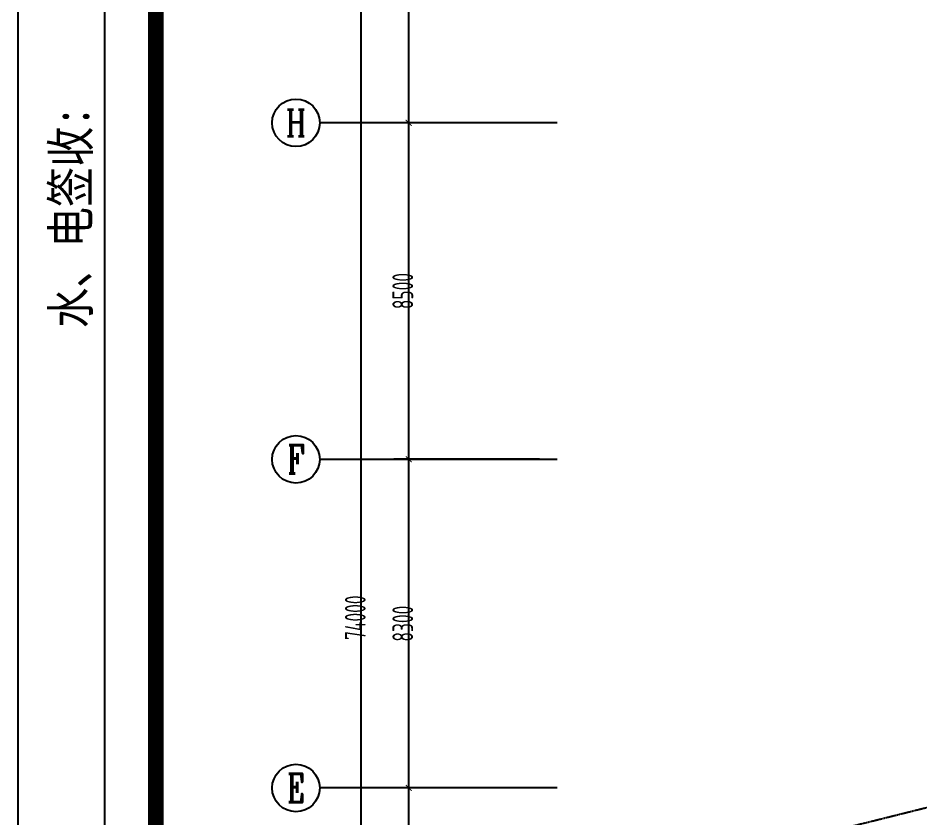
# Model space of a CAD drawing. Header units: inches. Extents: x -584 to 1446124, y -108140 to 99637.
# Drawn here: x 874424 to 897232, y 44961 to 65188 of the extents above; entities that cross this region are included whole.
import ezdxf
from ezdxf.enums import TextEntityAlignment as Align

# ---------------------------------------------------------------- set-up
doc = ezdxf.new("R2010")
doc.units = ezdxf.units.IN
doc.header["$MEASUREMENT"] = 0
doc.linetypes.add('DASH', pattern=[0.35, 0.25, -0.1])
for name, color, linetype in [('AXIS', 3, 'Continuous'), ('AXIS_TEXT', 7, 'Continuous'), ('GROUND', 34, 'Continuous'), ('外框', 7, 'Continuous')]:
    doc.layers.add(name, color=color, linetype=linetype)
doc.styles.add('_TCH_AXIS', font='COMPLEX', dxfattribs={"bigfont": 'GBCBIG'})
doc.styles.add('_TCH_DIM_T3', font='TSSDENG', dxfattribs={"width": 0.64, "bigfont": 'TSSDCHN'})
doc.styles.add('COMPLEX', font='stylu.ttf')
doc.styles.add('宋体平面', font='', dxfattribs={"width": 0.8})
doc.styles.get('宋体平面').set_extended_font_data('SimSun')
doc.dimstyles.new('_TCH_ARCH&&150', dxfattribs={"dimtxt": 525, "dimasz": 150, "dimexe": 375, "dimexo": 450, "dimgap": 150, "dimtad": 1, "dimdec": 0, "dimzin": 0, "dimdsep": 46, "dimtxsty": '_TCH_DIM_T3', "dimblk": 'ARCHTICK', "dimcen": 0.09, "dimclrt": 7, "dimazin": 2, "dimtfac": 1, "dimtdec": 0, "dimtix": 1, "dimtmove": 2, "dimatfit": 3, "dimfxl": 0, "dimtolj": 1, "dimtzin": 0, "dimarcsym": 0})

# ---------------------------------------------------------------- blocks, each defined once
blk = doc.blocks.new('_ArchTick')
at = {"color": 0, "linetype": 'ByBlock', "const_width": 0.15}
blk.add_lwpolyline([(-0.5, -0.5), (0.5, 0.5)], dxfattribs=at)
blk = doc.blocks.new('*D113')
at = {"layer": 'AXIS', "color": 0, "lineweight": -2, "transparency": 16777216}
for p, q in [((887593, 45743), (883918, 45743)), ((884293, 37543), (884293, 45743)), ((887593, 37543), (883918, 37543))]:
    blk.add_line(p, q, dxfattribs=at)
at = {"layer": 'Defpoints', "color": 0, "transparency": 16777216}
for p in [(884293, 45743), (888043, 45743), (888043, 37543)]:
    blk.add_point(p, dxfattribs=at)
at = {"layer": 'AXIS', "color": 0, "lineweight": -2, "transparency": 16777216, "xscale": 150, "yscale": 150, "zscale": 150}
for p, rotation in [((884293, 45743), 90), ((884293, 37543), 270)]:
    blk.add_blockref('_ArchTick', p, dxfattribs=dict(at, rotation=rotation))
at = {"layer": 'AXIS', "color": 7, "transparency": 16777216, "insert": (884143, 41643), "char_height": 525, "attachment_point": 5, "rotation": 90, "style": '_TCH_DIM_T3'}
blk.add_mtext('\\A1;8200', dxfattribs=at)
blk = doc.blocks.new('*D114')
at = {"layer": 'AXIS', "color": 0, "lineweight": -2, "transparency": 16777216}
for p, q in [((887593, 54043), (883918, 54043)), ((884293, 45743), (884293, 54043)), ((887593, 45743), (883918, 45743))]:
    blk.add_line(p, q, dxfattribs=at)
at = {"layer": 'Defpoints', "color": 0, "transparency": 16777216}
for p in [(884293, 54043), (888043, 54043), (888043, 45743)]:
    blk.add_point(p, dxfattribs=at)
at = {"layer": 'AXIS', "color": 0, "lineweight": -2, "transparency": 16777216, "xscale": 150, "yscale": 150, "zscale": 150}
for p, rotation in [((884293, 54043), 90), ((884293, 45743), 270)]:
    blk.add_blockref('_ArchTick', p, dxfattribs=dict(at, rotation=rotation))
at = {"layer": 'AXIS', "color": 7, "transparency": 16777216, "insert": (884143, 49893), "char_height": 525, "attachment_point": 5, "rotation": 90, "style": '_TCH_DIM_T3'}
blk.add_mtext('\\A1;8300', dxfattribs=at)
blk = doc.blocks.new('*D115')
at = {"layer": 'AXIS', "color": 0, "lineweight": -2, "transparency": 16777216}
for p, q in [((887593, 62543), (883918, 62543)), ((884293, 54043), (884293, 62543)), ((887593, 54043), (883918, 54043))]:
    blk.add_line(p, q, dxfattribs=at)
at = {"layer": 'Defpoints', "color": 0, "transparency": 16777216}
for p in [(884293, 62543), (888043, 62543), (888043, 54043)]:
    blk.add_point(p, dxfattribs=at)
at = {"layer": 'AXIS', "color": 0, "lineweight": -2, "transparency": 16777216, "xscale": 150, "yscale": 150, "zscale": 150}
for p, rotation in [((884293, 62543), 90), ((884293, 54043), 270)]:
    blk.add_blockref('_ArchTick', p, dxfattribs=dict(at, rotation=rotation))
at = {"layer": 'AXIS', "color": 7, "transparency": 16777216, "insert": (884143, 58293), "char_height": 525, "attachment_point": 5, "rotation": 90, "style": '_TCH_DIM_T3'}
blk.add_mtext('\\A1;8500', dxfattribs=at)
blk = doc.blocks.new('*D116')
at = {"layer": 'AXIS', "color": 0, "lineweight": -2, "transparency": 16777216}
for p, q in [((887593, 70543), (883918, 70543)), ((884293, 62543), (884293, 70543)), ((887593, 62543), (883918, 62543))]:
    blk.add_line(p, q, dxfattribs=at)
at = {"layer": 'Defpoints', "color": 0, "transparency": 16777216}
for p in [(884293, 70543), (888043, 70543), (888043, 62543)]:
    blk.add_point(p, dxfattribs=at)
at = {"layer": 'AXIS', "color": 0, "lineweight": -2, "transparency": 16777216, "xscale": 150, "yscale": 150, "zscale": 150}
for p, rotation in [((884293, 70543), 90), ((884293, 62543), 270)]:
    blk.add_blockref('_ArchTick', p, dxfattribs=dict(at, rotation=rotation))
at = {"layer": 'AXIS', "color": 7, "transparency": 16777216, "insert": (884143, 66543), "char_height": 525, "attachment_point": 5, "rotation": 90, "style": '_TCH_DIM_T3'}
blk.add_mtext('\\A1;8000', dxfattribs=at)
blk = doc.blocks.new('*D120')
at = {"layer": 'AXIS', "color": 0, "lineweight": -2, "transparency": 16777216}
for p, q in [((887593, 87043), (882718, 87043)), ((883093, 13043), (883093, 87043)), ((887593, 13043), (882718, 13043))]:
    blk.add_line(p, q, dxfattribs=at)
at = {"layer": 'Defpoints', "color": 0, "transparency": 16777216}
for p in [(883093, 87043), (888043, 87043), (888043, 13043)]:
    blk.add_point(p, dxfattribs=at)
at = {"layer": 'AXIS', "color": 0, "lineweight": -2, "transparency": 16777216, "xscale": 150, "yscale": 150, "zscale": 150}
for p, rotation in [((883093, 87043), 90), ((883093, 13043), 270)]:
    blk.add_blockref('_ArchTick', p, dxfattribs=dict(at, rotation=rotation))
at = {"layer": 'AXIS', "color": 7, "transparency": 16777216, "insert": (882943, 50043), "char_height": 525, "attachment_point": 5, "rotation": 90, "style": '_TCH_DIM_T3'}
blk.add_mtext('\\A1;74000', dxfattribs=at)
blk = doc.blocks.new('_AXISO')
blk.add_circle((0, 0), 0.5)
at = {"layer": 'AXIS_TEXT', "style": 'COMPLEX', "width": 1.041667}
blk.add_attdef('A', text='', height=0.56, dxfattribs=at).set_placement((-0.25, -0.28), (0.25, -0.28), align=Align.FIT)

msp = doc.modelspace()

# ---------------------------------------------------------------- linework, layer by layer
at = {"layer": 'AXIS'}
for p, q in [((888043.3, 62542.8), (882043.3, 62542.8)), ((888043.3, 54042.8), (882043.3, 54042.8)), ((888043.3, 45742.8), (882043.3, 45742.8))]:
    msp.add_line(p, q, dxfattribs=at)
at = {"layer": 'GROUND', "linetype": 'DASH'}
msp.add_lwpolyline([(889722.9, 30253.6), (889722.9, 43342.3), (899722.9, 45835.6), (899722.9, 54203.6)], dxfattribs=at)
at = {"layer": '外框', "lineweight": -2}
for p, q in [((874423.9, 5887.4), (874423.9, 99636.8)), ((876614.6, 5779.8), (876614.6, 99636.8))]:
    msp.add_line(p, q, dxfattribs=at)
at = {"layer": '外框', "lineweight": -2, "const_width": 391.5}
msp.add_lwpolyline([(881818.3, 7015.2), (1005149.3, 7015.2, 0.4142136), (1009064.5, 10930.4), (1009064.5, 94453.3, 0.4142136), (1005149.3, 98368.5), (881818.3, 98368.5, 0.4142136), (877903, 94453.3), (877903, 10930.4, 0.4142136)], format="xyb", close=True, dxfattribs=at)

# ---------------------------------------------------------------- block references
at = {"layer": 'AXIS'}
ref = msp.add_blockref('_AXISO', (881443.3, 62542.8), dxfattribs=dict(at, xscale=1200, yscale=1200, zscale=1200))
ref.add_attrib('A', 'H', dxfattribs={"layer": 'AXIS_TEXT', "height": 668.2, "style": '_TCH_AXIS', "width": 0.8}).set_placement((881188.8, 62208.8), (881697.9, 62208.8), align=Align.FIT)
ref = msp.add_blockref('_AXISO', (881443.3, 54042.8), dxfattribs=dict(at, xscale=1200, yscale=1200, zscale=1200))
ref.add_attrib('A', 'F', dxfattribs={"layer": 'AXIS_TEXT', "height": 717.3, "style": '_TCH_AXIS', "width": 0.8}).set_placement((881224.7, 53684.2), (881661.9, 53684.2), align=Align.FIT)
ref = msp.add_blockref('_AXISO', (881443.3, 45742.8), dxfattribs=dict(at, xscale=1200, yscale=1200, zscale=1200))
ref.add_attrib('A', 'E', dxfattribs={"layer": 'AXIS_TEXT', "height": 717.3, "style": '_TCH_AXIS', "width": 0.8}).set_placement((881224.7, 45384.2), (881661.9, 45384.2), align=Align.FIT)

# ---------------------------------------------------------------- texts
at = {"layer": '外框', "lineweight": -2, "style": '宋体平面', "width": 0.8}
msp.add_text('业主签收:                                      土建签收:                                     水、电签收:', height=932.804, rotation=90, dxfattribs=at).set_placement((876217.6, 10127.3))

# ---------------------------------------------------------------- dimensions: what is measured, and where the dimension line sits
at = {"layer": 'AXIS'}
for p1, p2, distance, picture, middle in [((888043.3, 13042.8), (888043.3, 87042.8), 4950, '*D120', (882943.3, 50042.8)), ((888043.3, 62542.8), (888043.3, 70542.8), 3750, '*D116', (884143.3, 66542.8)), ((888043.3, 54042.8), (888043.3, 62542.8), 3750, '*D115', (884143.3, 58292.8)), ((888043.3, 45742.8), (888043.3, 54042.8), 3750, '*D114', (884143.3, 49892.8)), ((888043.3, 37542.8), (888043.3, 45742.8), 3750, '*D113', (884143.3, 41642.8))]:
    dim = msp.add_aligned_dim(p1=p1, p2=p2, distance=distance, dimstyle='_TCH_ARCH&&150', dxfattribs=at)
    dim.commit()
    dim.dimension.update_dxf_attribs({"geometry": picture, "text_midpoint": middle})

doc.saveas('drawing.dxf')
